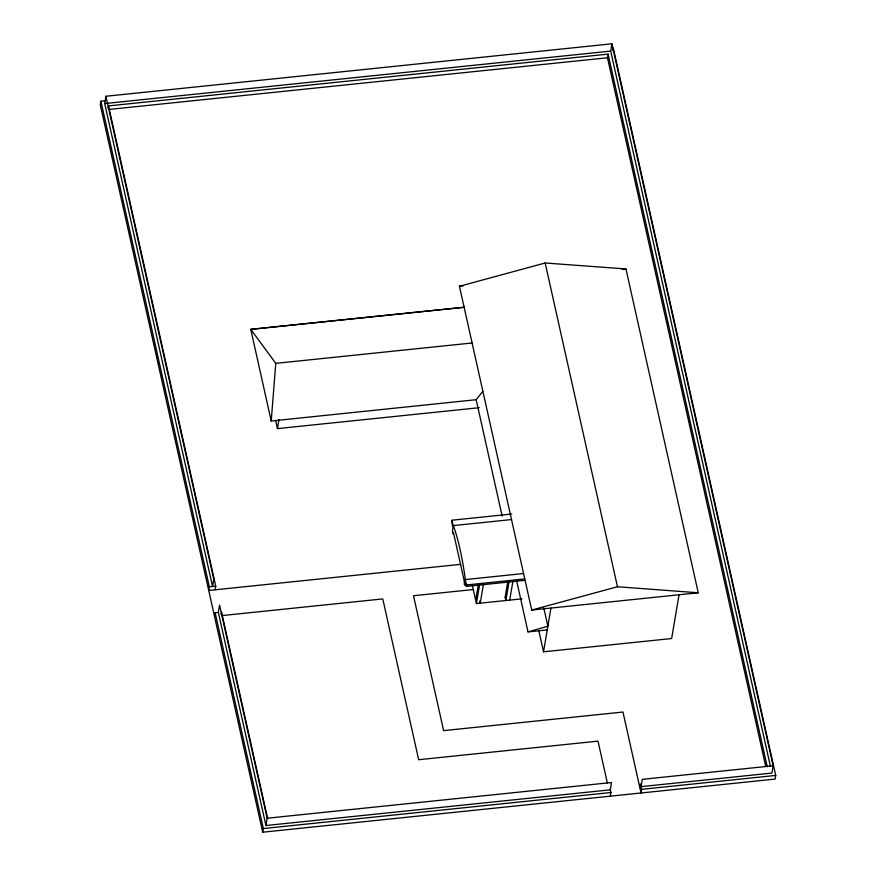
<?xml version="1.0" encoding="UTF-8"?>
<svg xmlns="http://www.w3.org/2000/svg" width="876" height="876" viewBox="0 0 876 876"><rect width="100%" height="100%" fill="white"/><g stroke="black" fill="none" stroke-linecap="round" stroke-linejoin="round"><path stroke-width="1.31" d="M464.696 307.169L250.777 329.343L275.765 363.354L271.221 421.017L476.194 399.697L482.775 391.397M104.967 100.762L100.893 101.189L100.28 104.835L262.712 832.2L775.107 779.082L775.72 775.435L613.288 48.06L612.872 50.49M105.93 96.261L213.788 579.189L212.55 586.482L104.704 103.554L105.93 96.261L611.919 43.8L773.147 765.777L771.92 773.07L641.057 786.637L642.294 779.333L773.147 765.777M108.087 108.35L108.504 105.919L608.086 54.126L767.223 766.697M100.893 101.189L209.342 586.821L208.729 590.468L460.699 564.341M215.135 589.8L215.748 586.153L108.504 105.919M214.511 616.365L215.135 612.718L218.332 612.39L219.569 605.097L267.169 818.228L265.932 825.52L610.32 789.823L611.492 782.531L267.169 818.228M221.124 614.481L221.54 612.05L267.64 818.502M479.314 407.69L277.44 428.616L278.962 419.604M262.712 832.2L263.337 828.554L215.135 612.718M459.429 286.222L531.721 610.046L698.249 592.778L625.957 268.954L545.168 262.997L459.418 286.288L463.262 285.894M511.726 514.026L452.104 520.202L451.863 521.669A6.307 1.139 84.1 0 0 453.067 527.056L452.432 530.779L453.155 534.021L453.418 532.488L464.028 579.967L464.488 584.741L467.05 584.478M476.172 399.763L502.156 516.073M464.488 584.741L465.112 581.018A6.307 1.139 84.1 0 0 466.317 586.416L524.582 580.372M466.317 586.416L466.569 584.96A6.307 1.139 84.1 0 1 465.364 579.562A85.103 15.341 84.1 0 0 453.308 525.6A6.307 1.139 84.1 0 1 452.104 520.202M475.679 600.334L478.274 585.015M521.965 598.845L476.402 603.564L479.643 584.423M483.486 584.018L480.245 603.17L479.763 601.013M509.109 581.368L505.868 600.509L505.145 597.279L507.949 580.678M509.712 600.115L512.953 580.963M765.712 766.336L607.473 57.772L608.086 54.126M770.431 766.39L610.682 51.093L611.919 43.8M547.248 629.866L528.02 631.924L547.872 626.22L543.766 607.835M531.721 610.046L617.471 586.756L698.249 592.778M679.031 594.771L671.64 638.538L543.536 651.81L550.938 608.053M625.957 268.954L622.102 269.425M610.298 796.164L610.922 792.517L610.32 789.823M639.841 787.579L640.455 783.932L641.659 789.331L641.046 792.977L622.967 712.035L443.628 730.628L413.505 595.735L473.27 589.537M104.704 103.554L610.682 51.093M109.248 109.423L607.473 57.772M464.072 307.312L250.777 329.343L271.221 421.017M275.765 363.354L472.23 342.976M453.308 525.6L511.573 519.567M209.342 586.821L215.748 586.153M465.364 579.562L523.618 573.517M466.569 584.96L524.823 578.916M222.274 615.554L382.768 598.921L418.673 759.722L598.012 741.129L607.342 782.925M505.145 597.279L506.427 597.136M263.337 828.554L610.922 792.517M641.659 789.331L775.72 775.435M545.168 262.997L617.471 586.756M538.839 630.753L543.536 651.81M516.577 580.525L528.02 631.924M472.405 585.65L476.402 603.564M275.666 420.688L277.44 428.616M218.332 612.39L265.932 825.52"/></g></svg>
